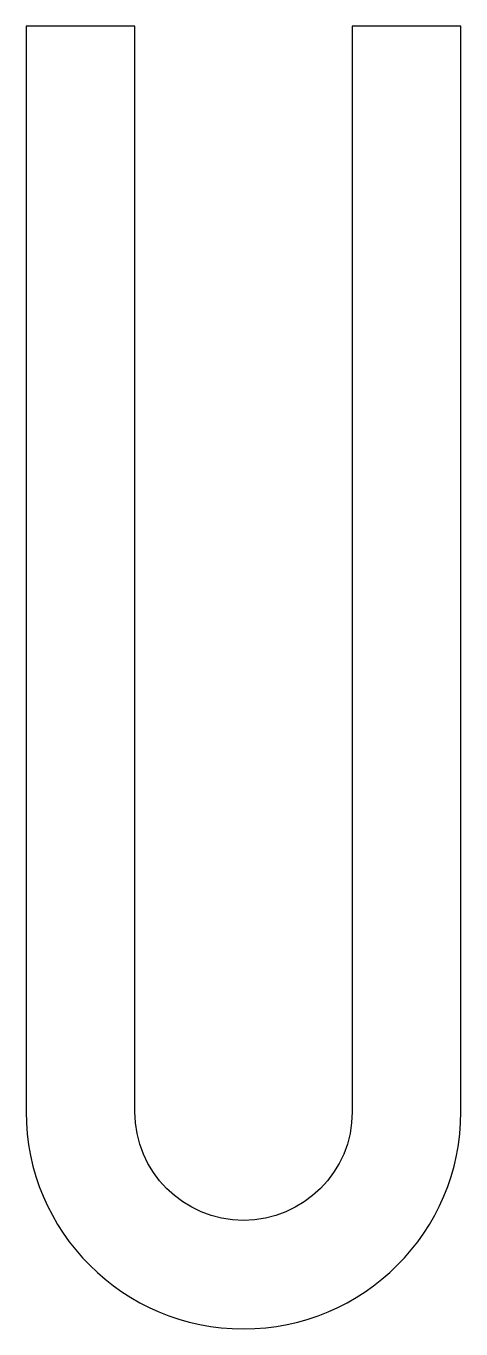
# Model space of a CAD drawing. Extents: x 396.1 to 402.1, y -57.9 to -39.9.
import ezdxf

# ---------------------------------------------------------------- set-up
doc = ezdxf.new("R2010")
doc.units = 0
doc.layers.add('ANA', color=220, linetype='CONTINUOUS')

msp = doc.modelspace()

# ---------------------------------------------------------------- linework, layer by layer
at = {"layer": 'ANA', "color": 0}
msp.add_lwpolyline([(397.601, -54.901), (397.601, -39.901), (396.101, -39.901), (396.101, -54.901, 1), (402.101, -54.901), (402.101, -39.901), (400.601, -39.901), (400.601, -54.901, -1)], format="xyb", close=True, dxfattribs=at)

doc.saveas('drawing.dxf')
